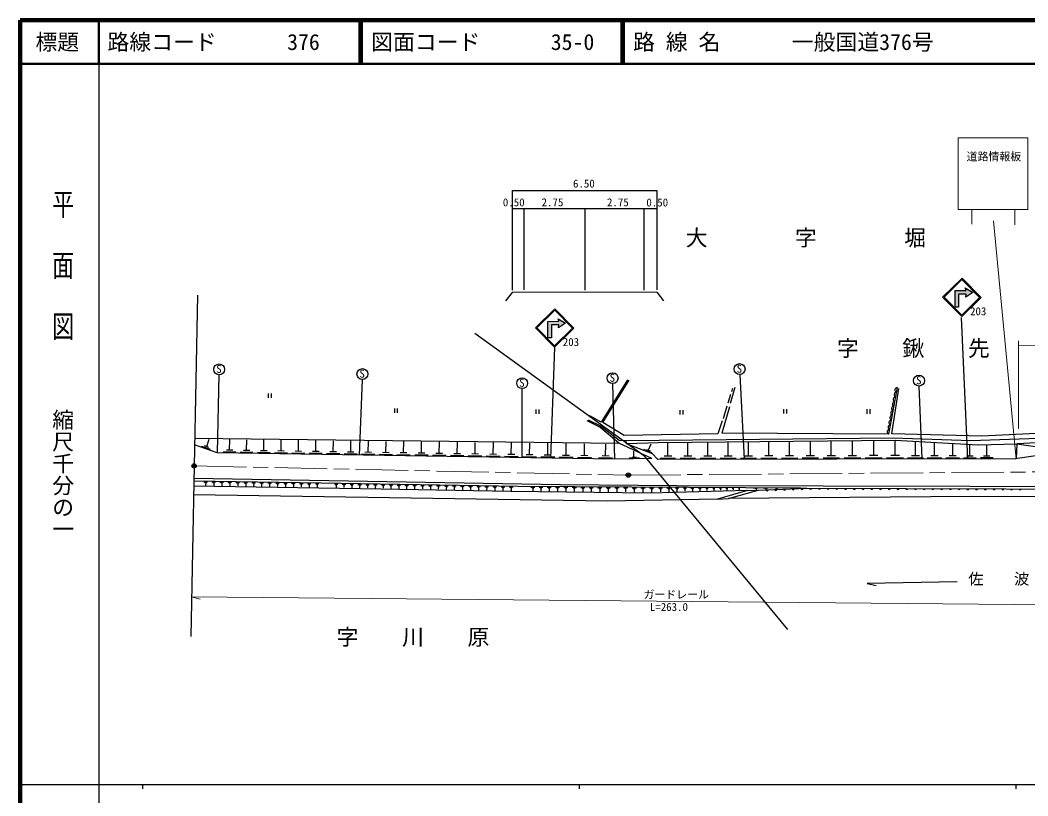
# Model space of a CAD drawing. Units: millimetres, scale not verified. Extents: x 40000 to 680000, y 20000 to 380000.
# Drawn here: x 40000 to 270789, y 202409 to 380000 of the extents above; entities that cross this region are included whole.
import ezdxf
from ezdxf.enums import TextEntityAlignment as Align

# ---------------------------------------------------------------- set-up
doc = ezdxf.new("R2010")
doc.units = ezdxf.units.MM
doc.header["$LTSCALE"] = 1000
doc.header["$PDMODE"] = 32
doc.header["$PDSIZE"] = 500
doc.linetypes.add('CHAIN', pattern=[18.5, 12, -1.5, 3.5, -1.5])
for name, color, linetype, lineweight in [('M-BGD', 7, 'Continuous', 25), ('M-BMK', 2, 'CHAIN', 13), ('M-BMK-SRVR', 3, 'Continuous', 25), ('M-STR-HTXT', 7, 'Continuous', 13), ('M-STR-STRC', 7, 'Continuous', 13), ('M-TTL', 2, 'Continuous', 140), ('M-TTL-BAND', 7, 'Continuous', 25), ('M-TTL-LINE', 7, 'Continuous', 50)]:
    doc.layers.add(name, color=color, linetype=linetype, lineweight=lineweight)
for name, color, linetype in [('M-BMK-HTXT', 7, 'Continuous'), ('M-OTRS', 6, 'Continuous'), ('M-TTL-TXT', 7, 'Continuous')]:
    doc.layers.add(name, color=color, linetype=linetype)
doc.styles.add('@ＭＳ ゴシック', font='')
doc.styles.add('ＭＳ ゴシック', font='')
doc.styles.add('ＭＳ 明朝', font='')
doc.styles.get('@ＭＳ ゴシック').set_extended_font_data('@MS Gothic')
doc.styles.get('ＭＳ ゴシック').set_extended_font_data('MS Gothic')
doc.styles.get('ＭＳ 明朝').set_extended_font_data('MS Mincho')

msp = doc.modelspace()

# ---------------------------------------------------------------- hatches: boundary and pattern name
at = {"layer": 'M-STR-STRC'}
for points in [[(254118, 314323), (254933, 314326), (254928, 317260), (256665, 317268), (256549, 316615), (258188, 317662), (256468, 318692), (256656, 318092), (254123, 318074)], [(160849, 307285), (161664, 307288), (161659, 310222), (163396, 310230), (163280, 309577), (164919, 310624), (163200, 311654), (163388, 311054), (160854, 311036)]]:
    msp.add_hatch(color=256, dxfattribs=at).paths.add_polyline_path(points)

# ---------------------------------------------------------------- linework, layer by layer
at = {"layer": 'M-BGD'}
for p, q in [((152754, 336870), (185843, 336870)), ((155379, 336870), (155379, 318258)), ((169355, 336870), (169355, 318169)), ((182807, 336870), (182807, 318169)), ((152701, 317680), (151121, 315778)), ((185796, 317687), (152701, 317680)), ((185796, 317687), (187344, 315705)), ((144171, 308370), (144933, 307778)), ((85497, 298803), (85159, 280938)), ((204793, 298803), (205824, 279461)), ((118348, 297618), (117609, 280425)), ((154924, 295670), (154924, 279922)), ((179128, 297670), (173075, 287957)), ((175667, 296771), (176091, 279499)), ((203692, 295924), (202591, 292199)), ((203184, 295670), (202930, 294908)), ((240855, 295869), (238886, 285250)), ((245856, 296178), (246546, 279538)), ((96779, 294548), (96779, 293548)), ((97529, 293548), (97529, 294548)), ((202676, 294316), (202083, 292284)), ((125704, 291082), (125704, 290082)), ((126454, 290082), (126454, 291082)), ((158095, 290860), (158095, 289860)), ((158845, 289860), (158845, 290860)), ((202422, 291437), (200729, 285426)), ((201829, 291606), (200983, 288728)), ((214864, 290964), (214864, 289964)), ((215614, 289964), (215614, 290964)), ((233940, 290904), (233940, 289904)), ((234690, 289904), (234690, 290904)), ((173075, 287957), (170510, 289406)), ((191063, 290682), (191063, 289682)), ((191813, 289682), (191813, 290682)), ((200813, 288304), (199797, 285256)), ((79961, 284296), (177117, 283126)), ((82719, 282355), (83326, 284066)), ((87950, 281530), (87989, 284000)), ((91870, 281470), (91909, 283952)), ((95805, 281410), (95844, 283905)), ((178735, 283773), (239918, 284391)), ((238886, 285250), (200729, 285426)), ((83619, 281696), (81605, 282410)), ((83222, 282177), (82216, 282534)), ((99755, 281350), (99794, 283857)), ((103719, 281289), (103759, 283810)), ((107699, 281229), (107740, 283762)), ((111695, 281168), (111735, 283714)), ((115705, 281107), (115745, 283665)), ((119730, 281045), (119771, 283617)), ((123771, 280983), (123812, 283568)), ((127827, 280922), (127868, 283519)), ((131899, 280859), (131940, 283470)), ((135986, 280797), (136027, 283421)), ((140088, 280734), (140130, 283372)), ((144206, 280672), (144248, 283322)), ((148340, 280608), (148382, 283272)), ((152489, 280545), (152532, 283222)), ((156654, 280482), (156697, 283172)), ((160835, 280418), (160878, 283122)), ((165032, 280354), (165075, 283071)), ((169245, 280289), (169288, 283020)), ((174074, 280213), (174117, 282944)), ((178793, 283105), (186109, 283331)), ((182789, 281768), (184679, 281042)), ((183464, 281717), (184297, 281416)), ((183931, 281649), (184522, 283029)), ((188366, 280157), (188361, 283152)), ((192923, 280171), (192917, 283194)), ((197513, 280184), (197507, 283236)), ((202137, 280198), (202131, 283279)), ((206796, 280212), (206790, 283322)), ((211489, 280226), (211483, 283365)), ((216217, 280240), (216212, 283409)), ((220981, 280254), (220975, 283453)), ((225780, 280269), (225774, 283497)), ((230614, 280283), (230608, 283542)), ((235484, 280297), (235478, 283587)), ((240390, 280312), (240384, 283632)), ((245032, 280281), (245026, 283376)), ((249423, 280252), (249418, 283134)), ((253578, 280224), (253573, 282905)), ((257509, 280198), (257504, 282689)), ((261379, 280196), (261374, 282635)), ((268236, 283010), (268096, 279578)), ((89395, 281071), (86490, 281117)), ((88676, 281519), (87223, 281542)), ((93323, 281009), (90403, 281055)), ((92600, 281459), (91140, 281482)), ((97265, 280947), (94330, 280993)), ((96538, 281399), (95071, 281422)), ((101223, 280884), (98273, 280931)), ((100492, 281338), (99017, 281362)), ((105195, 280821), (102230, 280868)), ((104461, 281278), (102978, 281301)), ((109182, 280758), (106202, 280805)), ((108444, 281217), (106954, 281240)), ((113185, 280695), (110190, 280742)), ((112443, 281156), (110946, 281180)), ((117203, 280631), (114192, 280679)), ((116457, 281095), (114952, 281118)), ((121236, 280567), (118210, 280615)), ((120487, 281033), (118974, 281057)), ((125284, 280503), (122243, 280551)), ((124531, 280971), (123011, 280995)), ((129348, 280439), (126292, 280487)), ((128591, 280909), (127063, 280934)), ((133427, 280374), (130356, 280423)), ((132667, 280847), (131131, 280872)), ((137522, 280310), (134435, 280358)), ((136757, 280785), (135214, 280809)), ((141632, 280244), (138529, 280294)), ((140864, 280722), (139312, 280747)), ((145758, 280179), (142640, 280229)), ((144986, 280659), (143427, 280684)), ((149899, 280114), (146766, 280163)), ((149123, 280596), (147556, 280621)), ((154057, 280048), (150907, 280098)), ((153277, 280533), (151702, 280558)), ((158230, 279982), (155064, 280032)), ((157446, 280469), (155863, 280494)), ((162418, 279915), (159237, 279966)), ((161631, 280405), (160040, 280430)), ((166623, 279849), (163426, 279899)), ((165832, 280341), (164233, 280366)), ((170844, 279782), (167631, 279833)), ((170048, 280277), (168442, 280302)), ((175673, 279706), (172460, 279756)), ((174877, 280200), (173271, 280226)), ((184670, 279615), (176091, 279499)), ((181831, 279753), (179494, 279734)), ((181086, 279912), (180201, 279887)), ((180564, 280033), (180583, 281333)), ((268096, 279578), (186011, 279424)), ((190129, 279632), (186606, 279626)), ((189247, 280159), (187486, 280156)), ((194702, 279641), (191145, 279634)), ((193812, 280172), (192034, 280169)), ((199309, 279649), (195719, 279643)), ((198410, 280186), (196615, 280183)), ((203950, 279658), (200326, 279651)), ((203043, 280200), (201231, 280197)), ((208626, 279667), (204968, 279660)), ((207711, 280214), (205881, 280210)), ((213337, 279675), (209644, 279669)), ((212413, 280228), (210566, 280224)), ((218083, 279684), (214354, 279677)), ((217150, 280242), (215285, 280238)), ((222864, 279693), (219100, 279686)), ((221922, 280256), (220040, 280253)), ((227680, 279702), (223881, 279695)), ((226729, 280270), (224830, 280267)), ((232532, 279711), (228698, 279704)), ((231573, 280285), (229655, 280281)), ((237420, 279720), (233550, 279713)), ((236452, 280299), (234517, 280296)), ((242344, 279730), (238438, 279722)), ((241367, 280314), (239414, 280310)), ((246854, 279738), (243212, 279731)), ((245942, 280283), (244121, 280279)), ((251120, 279746), (247729, 279740)), ((250271, 280253), (248575, 280250)), ((255156, 279754), (252002, 279748)), ((254367, 280225), (252789, 280222)), ((258975, 279761), (256044, 279755)), ((258242, 280199), (256776, 280196)), ((262814, 279768), (259945, 279763)), ((262096, 280197), (260661, 280194)), ((82082, 274306), (82919, 274292)), ((82289, 274176), (82708, 274170)), ((82499, 274173), (82487, 273461)), ((83920, 274275), (84755, 274261)), ((84127, 274146), (84544, 274139)), ((84336, 274143), (84324, 273433)), ((85756, 274244), (86589, 274231)), ((85962, 274116), (86379, 274109)), ((86170, 274113), (86159, 273405)), ((87590, 274214), (88420, 274200)), ((87795, 274086), (88210, 274079)), ((88003, 274083), (87991, 273377)), ((89421, 274184), (90249, 274170)), ((89626, 274056), (90040, 274049)), ((89833, 274053), (89821, 273349)), ((91250, 274153), (92075, 274139)), ((91454, 274026), (91867, 274019)), ((91661, 274023), (91649, 273321)), ((93076, 274123), (93900, 274109)), ((93280, 273996), (93692, 273989)), ((93486, 273993), (93474, 273293)), ((94901, 274093), (95721, 274079)), ((95104, 273966), (95514, 273959)), ((95309, 273963), (95297, 273265)), ((96722, 274062), (97541, 274049)), ((96925, 273936), (97334, 273929)), ((97130, 273933), (97118, 273237)), ((98542, 274032), (99358, 274018)), ((98744, 273906), (99152, 273899)), ((98948, 273903), (98936, 273209)), ((100359, 274002), (101173, 273988)), ((100561, 273876), (100967, 273870)), ((100764, 273873), (100753, 273181)), ((102174, 273972), (102985, 273958)), ((102375, 273847), (102781, 273840)), ((102578, 273843), (102566, 273153)), ((103986, 273942), (104796, 273928)), ((104187, 273817), (104591, 273810)), ((104389, 273813), (104378, 273126)), ((105797, 273912), (106604, 273898)), ((105996, 273787), (106400, 273780)), ((106198, 273784), (106187, 273098)), ((107605, 273881), (108409, 273868)), ((107804, 273757), (108206, 273751)), ((108005, 273754), (107993, 273070)), ((111971, 273809), (112771, 273796)), ((112169, 273686), (112569, 273680)), ((112369, 273683), (112358, 273003)), ((113772, 273780), (114569, 273767)), ((113969, 273657), (114368, 273650)), ((114168, 273654), (114157, 272976)), ((115570, 273750), (116366, 273737)), ((115767, 273628), (116165, 273621)), ((115966, 273624), (115955, 272948)), ((117367, 273721), (118160, 273708)), ((117563, 273599), (117960, 273592)), ((117761, 273595), (117750, 272921)), ((119161, 273691), (119953, 273678)), ((119357, 273569), (119753, 273563)), ((119555, 273566), (119544, 272893)), ((120954, 273662), (121743, 273649)), ((121149, 273540), (121544, 273534)), ((121347, 273537), (121336, 272866)), ((122743, 273633), (123533, 273620)), ((122939, 273511), (123334, 273504)), ((123136, 273508), (123125, 272836)), ((124530, 273603), (125325, 273590)), ((124727, 273481), (125124, 273474)), ((124926, 273477), (124914, 272801)), ((126322, 273574), (127123, 273561)), ((126520, 273450), (126921, 273444)), ((126721, 273447), (126710, 272766)), ((128120, 273544), (128927, 273531)), ((128320, 273420), (128723, 273413)), ((128521, 273417), (128510, 272731)), ((129924, 273515), (130736, 273501)), ((130125, 273389), (130531, 273383)), ((130328, 273386), (130317, 272695)), ((131733, 273485), (132551, 273471)), ((131936, 273359), (132345, 273352)), ((132140, 273355), (132129, 272660)), ((133548, 273455), (134372, 273441)), ((133752, 273328), (134164, 273321)), ((133958, 273325), (133947, 272624)), ((135369, 273425), (136199, 273411)), ((135575, 273297), (135990, 273290)), ((135782, 273294), (135771, 272589)), ((137196, 273395), (138032, 273381)), ((137403, 273266), (137821, 273259)), ((137612, 273263), (137600, 272553)), ((139028, 273365), (139870, 273351)), ((139237, 273235), (139657, 273228)), ((139447, 273232), (139435, 272517)), ((140867, 273335), (141714, 273321)), ((141077, 273204), (141500, 273197)), ((141288, 273201), (141277, 272481)), ((142711, 273304), (143564, 273290)), ((142922, 273173), (143349, 273166)), ((143135, 273170), (143124, 272444)), ((144561, 273274), (145420, 273260)), ((144774, 273142), (145203, 273135)), ((144988, 273138), (144976, 272408)), ((146417, 273244), (147282, 273229)), ((146631, 273110), (147064, 273103)), ((146847, 273107), (146835, 272372)), ((148279, 273213), (149150, 273199)), ((148494, 273079), (148930, 273072)), ((148712, 273075), (148700, 272335)), ((150147, 273182), (151023, 273168)), ((150364, 273047), (150802, 273040)), ((150583, 273044), (150571, 272298)), ((152021, 273152), (152902, 273137)), ((152239, 273016), (152680, 273008)), ((152459, 273012), (152447, 272263)), ((156954, 273101), (157841, 273095)), ((157175, 272966), (157618, 272963)), ((157397, 272965), (157392, 272210)), ((158837, 273089), (159733, 273084)), ((159060, 272954), (159508, 272951)), ((159284, 272952), (159280, 272190)), ((160729, 273078), (161634, 273073)), ((160954, 272941), (161407, 272938)), ((161180, 272940), (161176, 272170)), ((162629, 273067), (163543, 273061)), ((162857, 272928), (163314, 272925)), ((163085, 272927), (163081, 272150)), ((164539, 273055), (165461, 273050)), ((164768, 272915), (165230, 272913)), ((164999, 272914), (164994, 272130)), ((166457, 273044), (167388, 273038)), ((166689, 272903), (167154, 272900)), ((166922, 272901), (166917, 272110)), ((168384, 273032), (169324, 273027)), ((168618, 272890), (169088, 272887)), ((168853, 272888), (168848, 272089)), ((170319, 273021), (171269, 273015)), ((170556, 272877), (171031, 272874)), ((170793, 272875), (170788, 272069)), ((172264, 273009), (173223, 273003)), ((172503, 272864), (172982, 272861)), ((172743, 272862), (172738, 272048)), ((174218, 272997), (175185, 272992)), ((174459, 272851), (174943, 272848)), ((174701, 272849), (174696, 272027)), ((176181, 272986), (177157, 272980)), ((176424, 272838), (176912, 272835)), ((176668, 272836), (176663, 272006)), ((178152, 272974), (179138, 272968)), ((178398, 272824), (178891, 272822)), ((178644, 272823), (178639, 271985)), ((180133, 272962), (181128, 272956)), ((180381, 272811), (180878, 272808)), ((180630, 272810), (180625, 271964)), ((182123, 272950), (183127, 272944)), ((182373, 272798), (182875, 272795)), ((182624, 272796), (182619, 271943)), ((184129, 272938), (185129, 272932)), ((184378, 272786), (184878, 272784)), ((184628, 272785), (184623, 271935)), ((186163, 272926), (187096, 272920)), ((186395, 272785), (186862, 272782)), ((186628, 272783), (186624, 271990)), ((188128, 272914), (188996, 272909)), ((188344, 272783), (188778, 272780)), ((188561, 272781), (188557, 272043)), ((190028, 272903), (190833, 272898)), ((190228, 272781), (190631, 272778)), ((190430, 272780), (190425, 272095)), ((191863, 272892), (192608, 272887)), ((192049, 272779), (192421, 272777)), ((192235, 272778), (192231, 272145)), ((193637, 272881), (194324, 272877)), ((193808, 272777), (194151, 272775)), ((193980, 272776), (193976, 272193)), ((195352, 272871), (195981, 272867)), ((195667, 272869), (195663, 272239)), ((197009, 272861), (197584, 272858)), ((197296, 272859), (197293, 272284)), ((198610, 272851), (199132, 272848)), ((198871, 272850), (198868, 272328)), ((200158, 272842), (200628, 272839)), ((200393, 272841), (200390, 272370)), ((201653, 272833), (202075, 272831)), ((201864, 272832), (201861, 272410)), ((203099, 272825), (203472, 272822)), ((203285, 272823), (203283, 272450)), ((204495, 272816), (204823, 272814)), ((204659, 272815), (204657, 272488)), ((206563, 272340), (209060, 272366)), ((207975, 272886), (208996, 272903)), ((208336, 272823), (208684, 272832)), ((208531, 272795), (208537, 272419)), ((210201, 272924), (211221, 272940)), ((210562, 272861), (210910, 272869)), ((210757, 272832), (210763, 272456)), ((212889, 272883), (213600, 272900)), ((213240, 272891), (213240, 272588)), ((254577, 251390), (234003, 251051)), ((234003, 251051), (236035, 250543))]:
    msp.add_line(p, q, dxfattribs=at)
for points in [[(152754, 318169), (152754, 341025), (185843, 341025), (185843, 318258)], [(144171, 308370), (182795, 280404), (215715, 240468)], [(199797, 285256), (178312, 284912), (173422, 287903), (179465, 297615)], [(324198, 290549), (322851, 289560), (315028, 288929), (308686, 287144), (260286, 284743), (239615, 285259), (241227, 295643)], [(170080, 288515), (173047, 287067), (177189, 283828), (178735, 283773), (178793, 283105), (184743, 280779), (186011, 279424)], [(184670, 279615), (177117, 283126), (172732, 286809), (169837, 288257)], [(239918, 284391), (257759, 283760), (282089, 284639), (308665, 285824), (315857, 287501), (323597, 288192), (323597, 287447), (315889, 286642), (308700, 285039), (268236, 283010), (280013, 281346), (267866, 279577)], [(176091, 279499), (85159, 280938), (79932, 282791)], [(186109, 283331), (240375, 283832), (259401, 282784), (268236, 283010)], [(79786, 275174), (163788, 273716), (190325, 273431), (257513, 273291), (342414, 272915), (342408, 272437), (345006, 270965), (348133, 266630)], [(206563, 272340), (184285, 271726), (152311, 272064), (122708, 272645), (79750, 273303)], [(79774, 274544), (108930, 274059), (154077, 273318), (206097, 273007)], [(206563, 272340), (199715, 270361), (202209, 270476), (209060, 272366)], [(206097, 273007), (218726, 272949), (220115, 272822)], [(209060, 272366), (220178, 272825), (311379, 272580), (342408, 272437)], [(199715, 270361), (174444, 269836), (79713, 271355)], [(345006, 270965), (248596, 270881), (202209, 270476)]]:
    msp.add_lwpolyline(points, dxfattribs=at)
for centre in [(118380, 298964), (204765, 300109), (154972, 296881), (175677, 298036), (245864, 297473)]:
    msp.add_circle(centre, 1250, dxfattribs=at)
for centre, radius, start, end in [((240918, 295308), 564, 96.43517, 242.55834), ((240524, 293184), 564, 96.43517, 242.55834), ((240721, 294246), 564, 96.43517, 242.55834), ((240131, 291061), 564, 96.43517, 242.55834), ((240328, 292122), 564, 96.43517, 242.55834), ((239737, 288937), 564, 96.43517, 242.55834), ((239934, 289999), 564, 96.43517, 242.55834), ((239146, 285751), 564, 96.43517, 242.55834), ((239343, 286813), 564, 96.43517, 242.55834), ((239540, 287875), 564, 96.43517, 242.55834), ((211056, 272505), 256, 195.04105, 349.68028), ((213054, 272587), 256, 195.04105, 349.68028), ((215052, 272670), 256, 195.04105, 349.68028), ((217050, 272752), 256, 195.04105, 349.68028), ((219049, 272835), 256, 195.04105, 349.68028), ((221050, 272879), 256, 192.52675, 347.16599), ((223050, 272873), 256, 192.52675, 347.16599), ((225050, 272868), 256, 192.52675, 347.16599), ((227050, 272863), 256, 192.52675, 347.16599), ((229050, 272857), 256, 192.52675, 347.16599), ((231050, 272852), 256, 192.52675, 347.16599), ((233050, 272847), 256, 192.52675, 347.16599), ((235050, 272841), 256, 192.52675, 347.16599), ((237050, 272836), 256, 192.52675, 347.16599), ((239050, 272830), 256, 192.52675, 347.16599), ((241050, 272825), 256, 192.52675, 347.16599), ((243050, 272820), 256, 192.52675, 347.16599), ((245050, 272814), 256, 192.52675, 347.16599), ((247050, 272809), 256, 192.52675, 347.16599), ((249050, 272804), 256, 192.52675, 347.16599), ((251050, 272798), 256, 192.52675, 347.16599), ((253050, 272793), 256, 192.52675, 347.16599), ((255050, 272788), 256, 192.52675, 347.16599), ((257050, 272782), 256, 192.52675, 347.16599), ((259050, 272777), 256, 192.52675, 347.16599), ((261050, 272771), 256, 192.52675, 347.16599), ((263050, 272766), 256, 192.52675, 347.16599), ((265050, 272761), 256, 192.52675, 347.16599), ((267050, 272755), 256, 192.52675, 347.16599), ((269050, 272750), 256, 192.52675, 347.16599)]:
    msp.add_arc(centre, radius, start, end, dxfattribs=at)
at = {"layer": 'M-BMK'}
for p, q in [((79839, 277950), (179292, 275837)), ((179292, 275837), (278477, 276615))]:
    msp.add_line(p, q, dxfattribs=at)
at = {"layer": 'M-BMK-SRVR'}
for p, q in [((80587, 317006), (79839, 277950)), ((79839, 277950), (79092, 238894))]:
    msp.add_line(p, q, dxfattribs=at)
for centre in [(79839, 277950), (179292, 275837)]:
    msp.add_circle(centre, 500, dxfattribs=at)
for p in [(79839, 277950), (179292, 275837)]:
    msp.add_point(p, dxfattribs=at)
at = {"layer": 'M-OTRS'}
msp.add_point((79839, 277950), dxfattribs=at)
at = {"layer": 'M-STR-HTXT'}
for p, q in [((268631, 306592), (268631, 286442)), ((268631, 305556), (307324, 305238)), ((79266, 248000), (342122, 245521)), ((79266, 248000), (81193, 247464))]:
    msp.add_line(p, q, dxfattribs=at)
at = {"layer": 'M-STR-STRC'}
for p, q in [((254848, 353051), (270778, 353051)), ((254848, 336642), (254848, 353051)), ((270778, 353051), (270778, 336642)), ((270778, 336642), (254848, 336642)), ((257982, 336642), (257982, 333285)), ((267830, 336642), (267830, 333178)), ((268096, 279578), (262919, 334037))]:
    msp.add_line(p, q, dxfattribs=at)
at = {"layer": 'M-STR-STRC', "lineweight": 25}
for p, q in [((255711, 320961), (251263, 316584)), ((260087, 316513), (255711, 320961)), ((255708, 320622), (251602, 316581)), ((259748, 316516), (255708, 320622)), ((251263, 316584), (255640, 312136)), ((251602, 316581), (255643, 312476)), ((255640, 312136), (260087, 316513)), ((255643, 312476), (259748, 316516)), ((162442, 313923), (157994, 309546)), ((166818, 309475), (162442, 313923)), ((162439, 313584), (158333, 309543)), ((166479, 309478), (162439, 313584)), ((255508, 311926), (256952, 279557)), ((157994, 309546), (162371, 305098)), ((158333, 309543), (162374, 305438)), ((162371, 305098), (166818, 309475)), ((162374, 305438), (166479, 309478)), ((162375, 305068), (161443, 279753))]:
    msp.add_line(p, q, dxfattribs=at)
for points in [[(254118, 314323), (254123, 318074), (256656, 318092), (256468, 318692), (258188, 317662), (256549, 316615), (256665, 317268), (254928, 317260), (254933, 314326)], [(160849, 307285), (160854, 311036), (163388, 311054), (163200, 311654), (164919, 310624), (163280, 309577), (163396, 310230), (161659, 310222), (161664, 307288)]]:
    msp.add_lwpolyline(points, close=True, dxfattribs=at)
msp.add_circle((85579, 300050), 1250, dxfattribs=at)
at = {"layer": 'M-TTL'}
for p, q in [((40000, 380000), (40000, 20000)), ((680000, 380000), (40000, 380000))]:
    msp.add_line(p, q, dxfattribs=at)
at = {"layer": 'M-TTL-BAND'}
for p, q in [((58000, 370000), (58000, 20000)), ((40000, 205000), (579000, 205000)), ((68000, 205000), (68000, 204000)), ((168000, 205000), (168000, 204000)), ((268000, 205000), (268000, 204000))]:
    msp.add_line(p, q, dxfattribs=at)
at = {"layer": 'M-TTL-LINE'}
for p, q in [((58000, 380000), (58000, 370000)), ((117750, 380000), (117750, 370000)), ((118250, 380000), (118250, 370000)), ((177750, 380000), (177750, 370000)), ((178250, 380000), (178250, 370000)), ((40000, 370000), (680000, 370000))]:
    msp.add_line(p, q, dxfattribs=at)

# ---------------------------------------------------------------- texts
at = {"layer": 'M-BGD', "style": 'ＭＳ ゴシック'}
for s, height, p in [('6.50', 1833, (166615, 341118)), ('0.50', 1833, (150549, 336823)), ('2.75', 1833, (159425, 336838)), ('2.75', 1833, (174399, 336838)), ('0.50', 1833, (183414, 336792)), ('S', 1833, (204086, 298736)), ('S', 1833, (117701, 297591)), ('S', 1833, (154293, 295507)), ('S', 1833, (174998, 296662)), ('S', 1833, (245186, 296100)), ('佐\u3000\u3000波\u3000\u3000川', 2566, (257130, 250032))]:
    msp.add_text(s, height=height, dxfattribs=at).set_placement(p, align=Align.BOTTOM_LEFT)
at = {"layer": 'M-BMK-HTXT', "style": 'ＭＳ ゴシック'}
for s, p in [('大\u3000\u3000\u3000\u3000字\u3000\u3000\u3000\u3000堀', (192445, 327242)), ('字\u3000\u3000鍬\u3000\u3000先', (227069, 301951)), ('字\u3000\u3000川\u3000\u3000原', (112465, 235834))]:
    msp.add_text(s, height=3666, dxfattribs=at).set_placement(p, align=Align.BOTTOM_LEFT)
at = {"layer": 'M-STR-HTXT', "style": 'ＭＳ ゴシック'}
for s, p in [('ガードレール', (182754, 247024)), ('L=263.0', (184217, 244182))]:
    msp.add_text(s, height=1833, dxfattribs=at).set_placement(p, align=Align.BOTTOM_LEFT)
at = {"layer": 'M-STR-STRC'}
for s, style, p in [('道路情報板', 'ＭＳ 明朝', (256765, 347301)), ('203', 'ＭＳ ゴシック', (257548, 311883)), ('203', 'ＭＳ ゴシック', (164279, 304845)), ('S', 'ＭＳ ゴシック', (84901, 298677))]:
    msp.add_text(s, height=1833, dxfattribs=dict(at, style=style)).set_placement(p, align=Align.BOTTOM_LEFT)
at = {"layer": 'M-TTL-BAND', "style": '@ＭＳ ゴシック', "width": 1.4}
msp.add_text('平  面  図', height=3666, rotation=270, dxfattribs=at).set_placement((49777, 306475), align=Align.MIDDLE_RIGHT)
at = {"layer": 'M-TTL-BAND', "style": '@ＭＳ ゴシック'}
msp.add_text('縮尺千分の一', height=3666, rotation=270, dxfattribs=at).set_placement((49777, 261030), align=Align.MIDDLE_RIGHT)
at = {"layer": 'M-TTL-TXT', "style": 'ＭＳ ゴシック'}
msp.add_text('標題', height=3666, dxfattribs=at).set_placement((48500, 375000), align=Align.MIDDLE_CENTER)
for s, p in [('路線コード', (60000, 375000)), ('376', (101142, 375000)), ('図面コード', (120380, 375000)), ('35-0', (161521, 375000)), ('路 線 名', (180380, 375000)), ('一般国道376号', (216734, 375000))]:
    msp.add_text(s, height=3666, dxfattribs=at).set_placement(p, align=Align.MIDDLE_LEFT)

doc.saveas('drawing.dxf')
